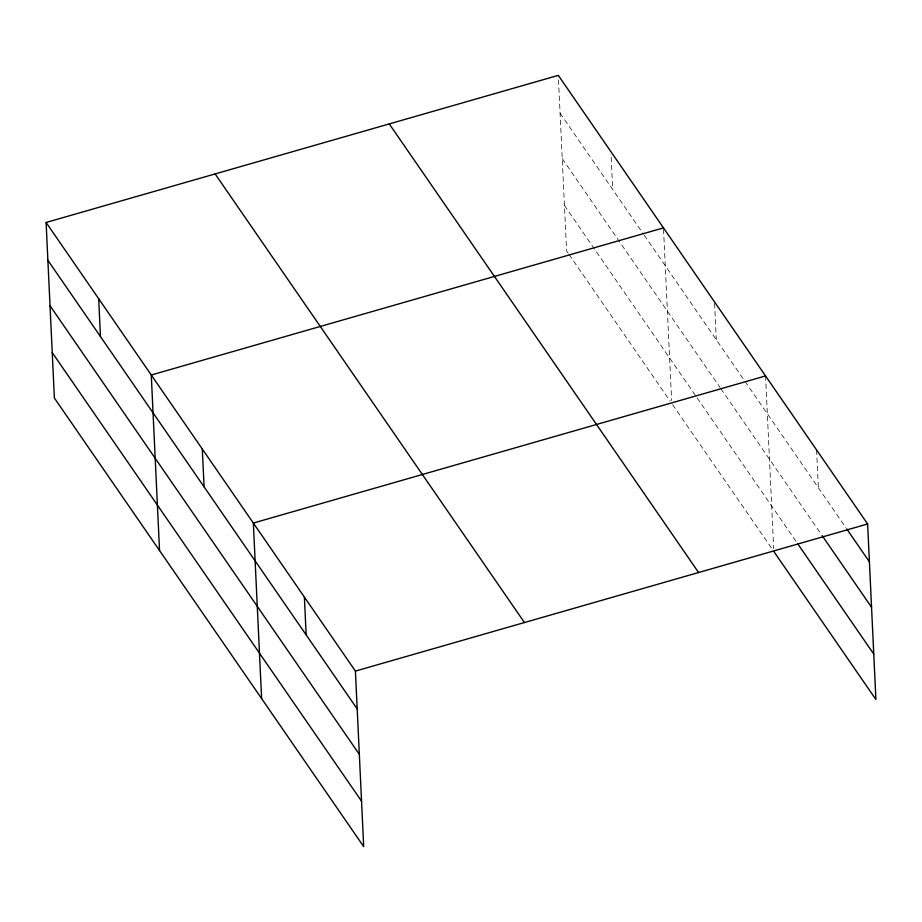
<?xml version="1.0" encoding="UTF-8"?>
<svg xmlns="http://www.w3.org/2000/svg" width="922" height="922" viewBox="0 0 922 922"><rect width="100%" height="100%" fill="white"/><g stroke="black" fill="none" stroke-linecap="round" stroke-linejoin="round"><path stroke-width="0.69" stroke-dasharray="4.61 3.46" d="M560.092 113.199L643.418 234.05M644.224 235.214L845.912 527.73M562.236 158.642L720.059 387.54M720.866 388.715L820.511 533.227M564.448 205.468L696.341 396.76M697.159 397.935L796.792 542.459M568.206 253.262L566.592 250.911L558.306 75.362M569.012 254.437L670.133 401.093M672.564 404.608L772.21 549.132M816.581 449.948L818.367 487.784M765.548 375.934L773.696 548.636M714.573 303.315L716.29 339.745M663.54 229.29L671.619 400.597M611.159 157.236L612.681 189.459"/><path stroke-width="1.38" d="M46.1 222.479L355.408 671.089L363.694 846.638L54.375 398.027L46.1 222.479L558.306 75.362L867.625 523.973L875.9 699.521L773.823 551.483M663.471 227.884L151.266 375.012L159.541 550.561M765.548 375.934L253.343 523.051L261.618 698.599M355.408 671.089L867.625 523.973M846.719 528.905L869.4 561.798M822.136 535.578L871.544 607.252M797.611 543.634L873.756 654.067M389.28 123.917L698.588 572.516M215.126 173.935L524.445 622.534M47.886 260.315L357.194 708.926M50.03 305.758L359.338 754.369M52.231 352.584L361.551 801.195M304.375 597.064L306.162 634.901M202.298 449.026L204.085 486.862M98.689 298.74L100.463 336.576"/></g></svg>
